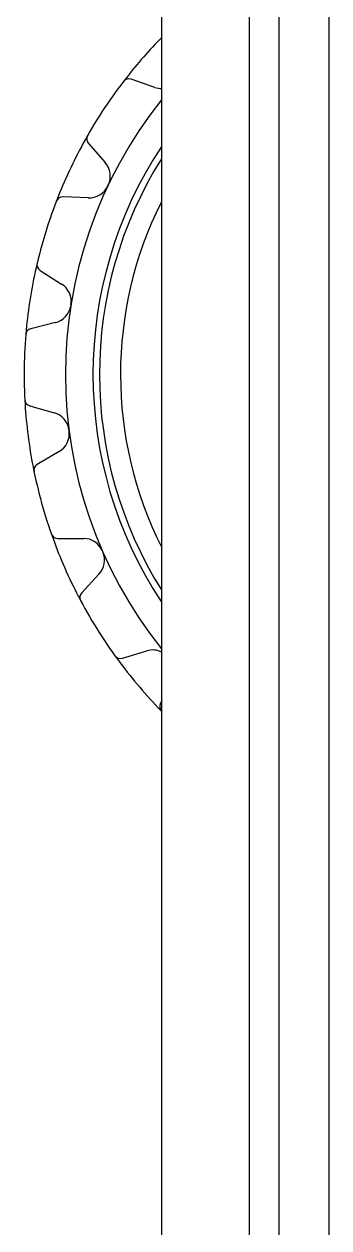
# Model space of a CAD drawing. Header units: millimetres. Extents: x 0 to 1189, y 0 to 841.
# Drawn here: x 495.9 to 518, y 336.3 to 423.8 of the extents above; entities that cross this region are included whole.
import ezdxf

# ---------------------------------------------------------------- set-up
doc = ezdxf.new("R2010")
doc.units = ezdxf.units.MM
doc.header["$LTSCALE"] = 65.395
doc.layers.get('0').update_dxf_attribs({"linetype": 'CONTINUOUS'})

msp = doc.modelspace()

# ---------------------------------------------------------------- linework, layer by layer
at = {"color": 7, "linetype": 'Continuous'}
for p, q in [((512.214, 257.109), (512.214, 475.828)), ((514.342, 473.933), (514.342, 257.109)), ((505.854, 274.585), (505.854, 470.139)), ((517.982, 426.109), (517.982, 247.109)), ((505.351, 419.168), (503.616, 419.755)), ((500.518, 415.093), (501.735, 413.703)), ((500.509, 411.139), (498.679, 411.213)), ((497.02, 405.867), (498.579, 404.876)), ((498.125, 402.07), (496.348, 401.626)), ((496.262, 396.029), (498.038, 395.517)), ((498.393, 392.697), (496.813, 391.77)), ((498.307, 386.376), (500.155, 386.385)), ((501.29, 383.78), (500.035, 382.445)), ((502.989, 377.69), (504.759, 378.22)), ((505.854, 374.601), (505.755, 374.406))]:
    msp.add_line(p, q, dxfattribs=at)
for centre, radius, start, end in [((530.853, 398.314), 35, 135.59855, 141.98542), ((530.884, 398.294), 35.037, 141.9899, 150.85081), ((503.456, 419.282), 0.5, 71.31051, 142.57705), ((505.832, 420.589), 1.5, 251.31051, 270.83841), ((530.853, 398.314), 32, 141.45537, 218.55933), ((500.894, 415.422), 0.5, 150.26725, 221.20016), ((530.853, 398.314), 35, 150.85563, 158.34905), ((530.853, 398.314), 30, 146.62249, 213.37232), ((530.853, 398.314), 29.528, 147.9685, 212.04282), ((500.607, 412.715), 1.5, 334.54017, 41.20016), ((530.889, 398.303), 35.037, 158.35354, 167.21445), ((498.659, 410.713), 0.5, 87.67415, 158.94068), ((500.57, 412.637), 1.5, 267.67415, 334.68748), ((530.853, 398.314), 28, 153.50757, 206.60725), ((530.853, 398.314), 35, 167.21927, 174.71269), ((497.288, 406.289), 0.5, 166.63088, 237.5638), ((497.775, 403.61), 1.5, 350.90288, 57.5638), ((497.761, 403.525), 1.5, 284.03779, 351.05111), ((496.469, 401.141), 0.5, 104.03779, 175.30432), ((530.89, 398.314), 35.037, 174.71717, 183.57809), ((496.401, 396.509), 0.5, 182.99452, 253.92743), ((530.853, 398.314), 35, 183.58291, 191.07632), ((497.623, 394.076), 1.5, 7.26652, 73.92743), ((497.634, 393.991), 1.5, 300.40142, 7.41475), ((530.889, 398.324), 35.037, 191.08081, 199.94172), ((497.066, 391.339), 0.5, 120.40142, 191.66796), ((498.305, 386.876), 0.5, 199.35816, 270.29107), ((530.853, 398.314), 35, 199.94654, 207.43996), ((500.163, 384.885), 1.5, 23.63103, 90.29107), ((500.197, 384.807), 1.5, 316.76506, 23.77838), ((500.4, 382.103), 0.5, 136.76506, 208.03159), ((530.885, 398.334), 35.037, 207.44445, 216.30536), ((505.189, 376.783), 1.5, 63.4381, 106.65471), ((502.846, 378.169), 0.5, 215.72179, 286.65471), ((530.853, 398.314), 35, 216.31018, 223.8036), ((530.878, 398.342), 35.037, 223.80808, 224.39523), ((506.201, 374.18), 0.5, 153.12869, 224.39523)]:
    msp.add_arc(centre, radius, start, end, dxfattribs=at)

doc.saveas('drawing.dxf')
